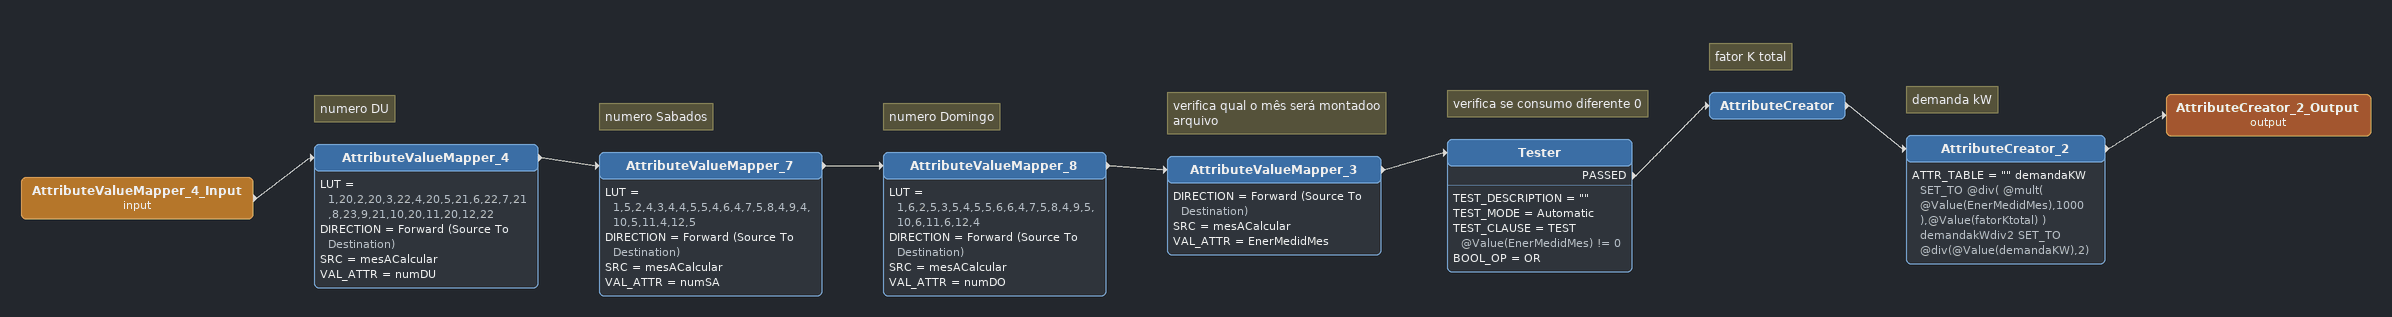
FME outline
AttributeValueMapper_4_Input (input)
    -> AttributeValueMapper_4
Note: numero DU
AttributeValueMapper_4
    LUT = 1,20,2,20,3,22,4,20,5,21,6,22,7,21,8,23,9,21,10,20,11,20,12,22
    DIRECTION = Forward (Source To Destination)
    SRC = mesACalcular
    VAL_ATTR = numDU
    -> AttributeValueMapper_7
Note: numero Sabados
AttributeValueMapper_7
    LUT = 1,5,2,4,3,4,4,5,5,4,6,4,7,5,8,4,9,4,10,5,11,4,12,5
    DIRECTION = Forward (Source To Destination)
    SRC = mesACalcular
    VAL_ATTR = numSA
    -> AttributeValueMapper_8
Note: numero Domingo
AttributeValueMapper_8
    LUT = 1,6,2,5,3,5,4,5,5,6,6,4,7,5,8,4,9,5,10,6,11,6,12,4
    DIRECTION = Forward (Source To Destination)
    SRC = mesACalcular
    VAL_ATTR = numDO
    -> AttributeValueMapper_3
Note: verifica qual o mês será montadoo arquivo
AttributeValueMapper_3
    DIRECTION = Forward (Source To Destination)
    SRC = mesACalcular
    VAL_ATTR = EnerMedidMes
    -> Tester
Note: verifica se consumo diferente 0
Tester
    TEST_DESCRIPTION = ""
    TEST_MODE = Automatic
    TEST_CLAUSE = TEST @Value(EnerMedidMes) != 0
    BOOL_OP = OR
    PASSED -> AttributeCreator
Note: fator K total
AttributeCreator
    -> AttributeCreator_2
Note: demanda kW
AttributeCreator_2
    ATTR_TABLE = "" demandaKW SET_TO @div( @mult( @Value(EnerMedidMes),1000 ),@Value(fatorKtotal) )   demandakWdiv2 SET_TO @div(@Value(demandaKW),2)
    -> AttributeCreator_2_Output (output)
AttributeCreator_2_Output (output)
